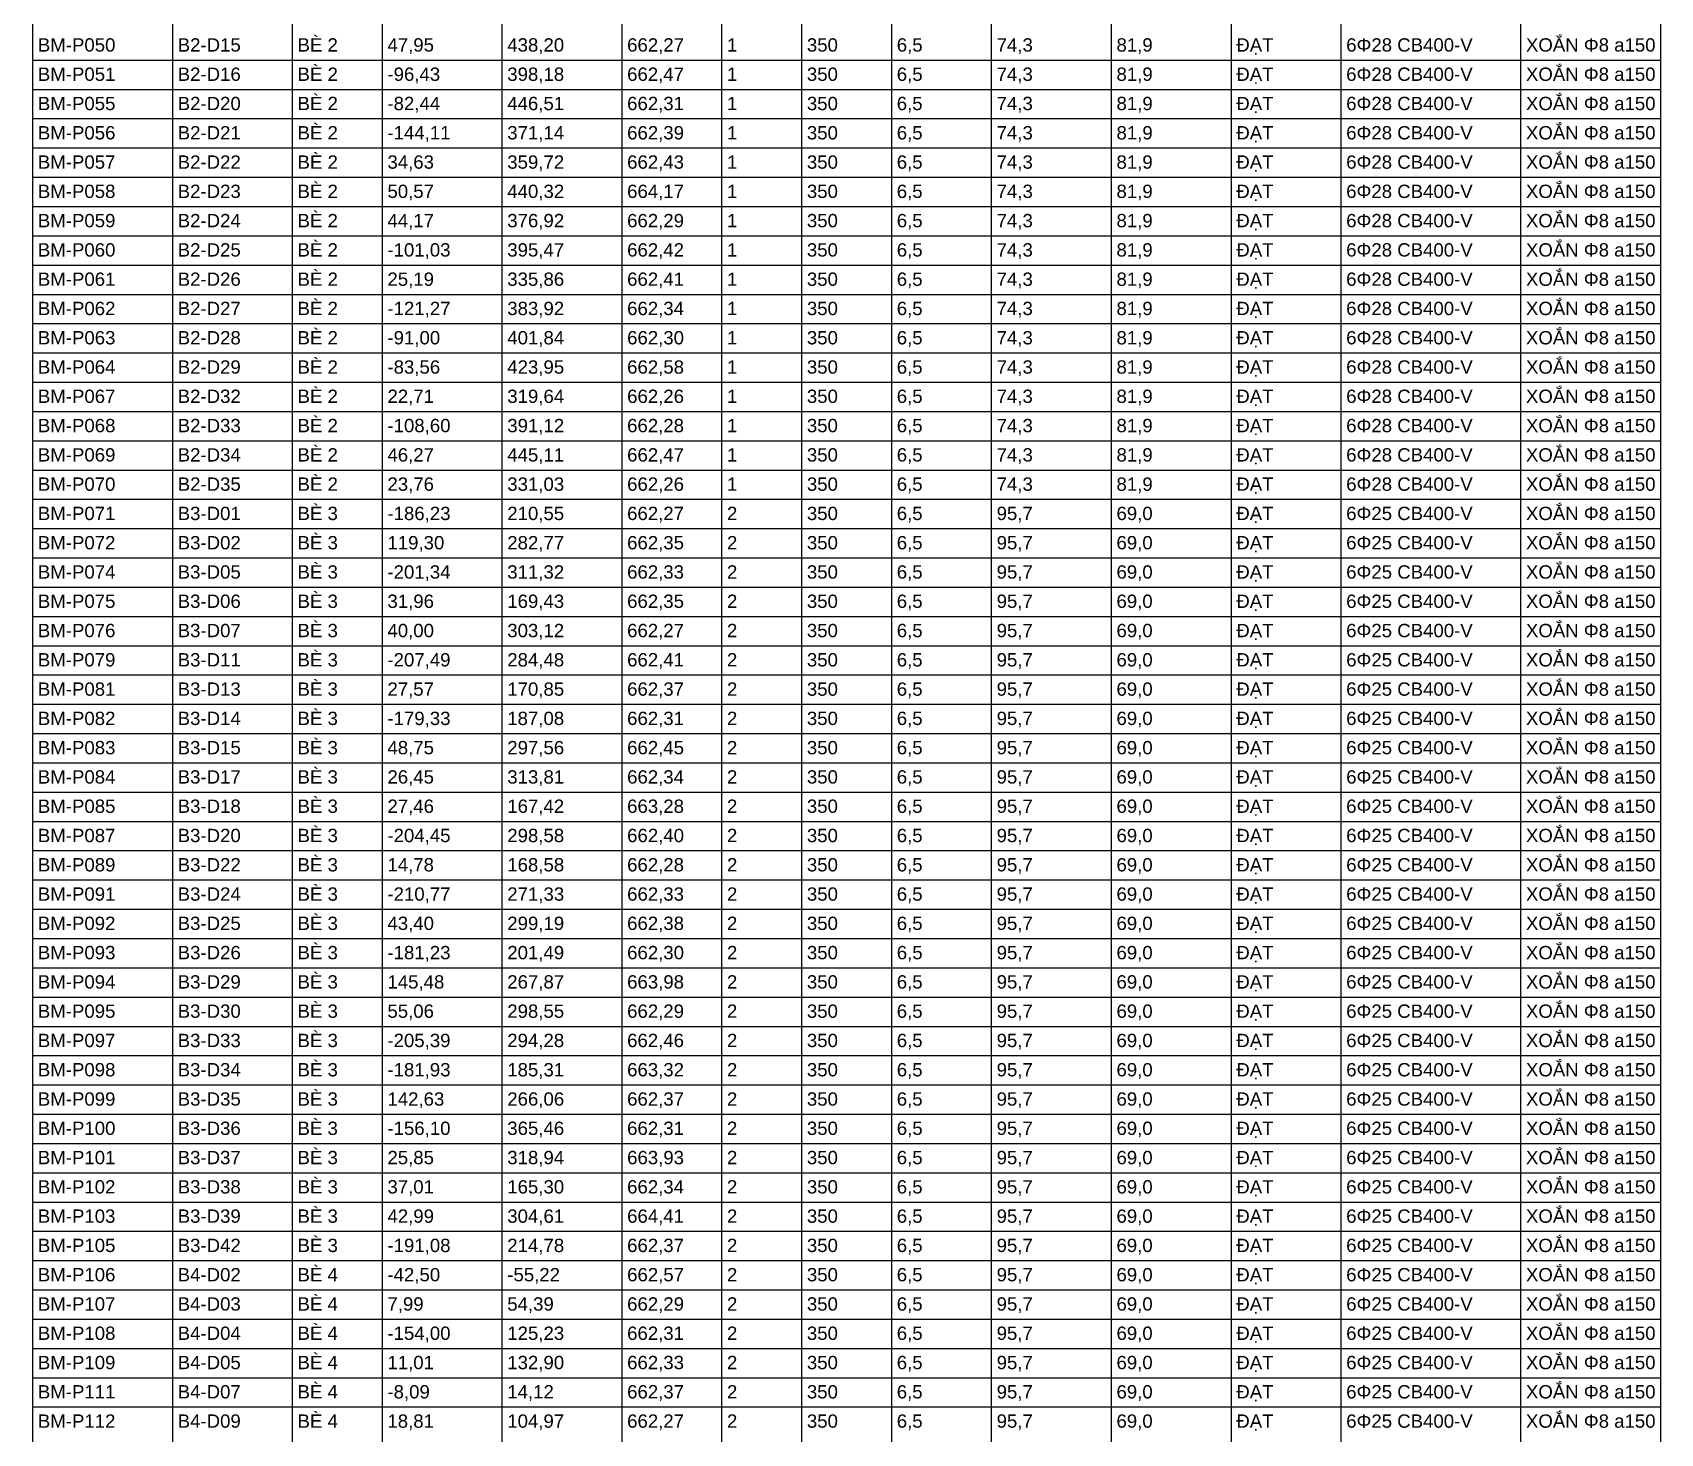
# Model space of a CAD drawing. Header units: metres. Extents: x -662 to 930, y -121 to 674.
# Drawn here: x 200.6 to 347.3, y 423.3 to 549.6 of the extents above; entities that cross this region are included whole.
import ezdxf

# ---------------------------------------------------------------- set-up
doc = ezdxf.new("R2010")
doc.units = ezdxf.units.M
doc.layers.add('07_BANG_THONG_KE_COC_BO', color=7, linetype='CONTINUOUS')
doc.styles.add('VN', font='arial.ttf')

msp = doc.modelspace()

# ---------------------------------------------------------------- linework, layer by layer
at = {"layer": '07_BANG_THONG_KE_COC_BO'}
for p, q in [((200.62, 660.628), (200.62, 172.228)), ((213.22, 660.628), (213.22, 172.228)), ((224.02, 660.628), (224.02, 172.228)), ((232.12, 660.628), (232.12, 172.228)), ((242.92, 660.628), (242.92, 172.228)), ((253.72, 660.628), (253.72, 172.228)), ((262.72, 660.628), (262.72, 172.228)), ((269.92, 660.628), (269.92, 172.228)), ((278.02, 660.628), (278.02, 172.228)), ((287.02, 660.628), (287.02, 172.228)), ((297.82, 660.628), (297.82, 172.228)), ((308.62, 660.628), (308.62, 172.228)), ((318.52, 660.628), (318.52, 172.228)), ((334.72, 660.628), (334.72, 172.228)), ((347.32, 660.628), (347.32, 172.228)), ((200.62, 547.108), (347.32, 547.108)), ((200.62, 544.468), (347.32, 544.468)), ((200.62, 541.828), (347.32, 541.828)), ((200.62, 539.188), (347.32, 539.188)), ((200.62, 536.548), (347.32, 536.548)), ((200.62, 533.908), (347.32, 533.908)), ((200.62, 531.268), (347.32, 531.268)), ((200.62, 528.628), (347.32, 528.628)), ((200.62, 525.988), (347.32, 525.988)), ((200.62, 523.348), (347.32, 523.348)), ((200.62, 520.708), (347.32, 520.708)), ((200.62, 518.068), (347.32, 518.068)), ((200.62, 515.428), (347.32, 515.428)), ((200.62, 512.788), (347.32, 512.788)), ((200.62, 510.148), (347.32, 510.148)), ((200.62, 507.508), (347.32, 507.508)), ((200.62, 504.868), (347.32, 504.868)), ((200.62, 502.228), (347.32, 502.228)), ((200.62, 499.588), (347.32, 499.588)), ((200.62, 496.948), (347.32, 496.948)), ((200.62, 494.308), (347.32, 494.308)), ((200.62, 491.668), (347.32, 491.668)), ((200.62, 489.028), (347.32, 489.028)), ((200.62, 486.388), (347.32, 486.388)), ((200.62, 483.748), (347.32, 483.748)), ((200.62, 481.108), (347.32, 481.108)), ((200.62, 478.468), (347.32, 478.468)), ((200.62, 475.828), (347.32, 475.828)), ((200.62, 473.188), (347.32, 473.188)), ((200.62, 470.548), (347.32, 470.548)), ((200.62, 467.908), (347.32, 467.908)), ((200.62, 465.268), (347.32, 465.268)), ((200.62, 462.628), (347.32, 462.628)), ((200.62, 459.988), (347.32, 459.988)), ((200.62, 457.348), (347.32, 457.348)), ((200.62, 454.708), (347.32, 454.708)), ((200.62, 452.068), (347.32, 452.068)), ((200.62, 449.428), (347.32, 449.428)), ((200.62, 446.788), (347.32, 446.788)), ((200.62, 444.148), (347.32, 444.148)), ((200.62, 441.508), (347.32, 441.508)), ((200.62, 438.868), (347.32, 438.868)), ((200.62, 436.228), (347.32, 436.228)), ((200.62, 433.588), (347.32, 433.588)), ((200.62, 430.948), (347.32, 430.948)), ((200.62, 428.308), (347.32, 428.308)), ((200.62, 425.668), (347.32, 425.668))]:
    msp.add_line(p, q, dxfattribs=at)

# ---------------------------------------------------------------- texts
at = {"layer": '07_BANG_THONG_KE_COC_BO', "style": 'VN'}
for s, p in [('BM-P050', (201.1, 547.876)), ('B2-D15', (213.7, 547.876)), ('BÈ 2', (224.5, 547.876)), ('47,95', (232.6, 547.876)), ('438,20', (243.4, 547.876)), ('662,27', (254.2, 547.876)), ('1', (263.2, 547.876)), ('350', (270.4, 547.876)), ('6,5', (278.5, 547.876)), ('74,3', (287.5, 547.876)), ('81,9', (298.3, 547.876)), ('ĐẠT', (309.1, 547.876)), ('6Φ28 CB400-V', (319, 547.876)), ('XOẮN Φ8 a150', (335.2, 547.876)), ('BM-P051', (201.1, 545.236)), ('B2-D16', (213.7, 545.236)), ('BÈ 2', (224.5, 545.236)), ('-96,43', (232.6, 545.236)), ('398,18', (243.4, 545.236)), ('662,47', (254.2, 545.236)), ('1', (263.2, 545.236)), ('350', (270.4, 545.236)), ('6,5', (278.5, 545.236)), ('74,3', (287.5, 545.236)), ('81,9', (298.3, 545.236)), ('ĐẠT', (309.1, 545.236)), ('6Φ28 CB400-V', (319, 545.236)), ('XOẮN Φ8 a150', (335.2, 545.236)), ('BM-P055', (201.1, 542.596)), ('B2-D20', (213.7, 542.596)), ('BÈ 2', (224.5, 542.596)), ('-82,44', (232.6, 542.596)), ('446,51', (243.4, 542.596)), ('662,31', (254.2, 542.596)), ('1', (263.2, 542.596)), ('350', (270.4, 542.596)), ('6,5', (278.5, 542.596)), ('74,3', (287.5, 542.596)), ('81,9', (298.3, 542.596)), ('ĐẠT', (309.1, 542.596)), ('6Φ28 CB400-V', (319, 542.596)), ('XOẮN Φ8 a150', (335.2, 542.596)), ('BÈ 2', (224.5, 539.956)), ('XOẮN Φ8 a150', (335.2, 539.956)), ('BM-P056', (201.1, 539.956)), ('B2-D21', (213.7, 539.956)), ('-144,11', (232.6, 539.956)), ('371,14', (243.4, 539.956)), ('662,39', (254.2, 539.956)), ('1', (263.2, 539.956)), ('350', (270.4, 539.956)), ('6,5', (278.5, 539.956)), ('74,3', (287.5, 539.956)), ('81,9', (298.3, 539.956)), ('ĐẠT', (309.1, 539.956)), ('6Φ28 CB400-V', (319, 539.956)), ('BM-P057', (201.1, 537.316)), ('B2-D22', (213.7, 537.316)), ('BÈ 2', (224.5, 537.316)), ('34,63', (232.6, 537.316)), ('359,72', (243.4, 537.316)), ('662,43', (254.2, 537.316)), ('1', (263.2, 537.316)), ('350', (270.4, 537.316)), ('6,5', (278.5, 537.316)), ('74,3', (287.5, 537.316)), ('81,9', (298.3, 537.316)), ('ĐẠT', (309.1, 537.316)), ('6Φ28 CB400-V', (319, 537.316)), ('XOẮN Φ8 a150', (335.2, 537.316)), ('BM-P058', (201.1, 534.676)), ('B2-D23', (213.7, 534.676)), ('BÈ 2', (224.5, 534.676)), ('50,57', (232.6, 534.676)), ('440,32', (243.4, 534.676)), ('664,17', (254.2, 534.676)), ('1', (263.2, 534.676)), ('350', (270.4, 534.676)), ('6,5', (278.5, 534.676)), ('74,3', (287.5, 534.676)), ('81,9', (298.3, 534.676)), ('ĐẠT', (309.1, 534.676)), ('6Φ28 CB400-V', (319, 534.676)), ('XOẮN Φ8 a150', (335.2, 534.676)), ('BM-P059', (201.1, 532.036)), ('B2-D24', (213.7, 532.036)), ('BÈ 2', (224.5, 532.036)), ('44,17', (232.6, 532.036)), ('376,92', (243.4, 532.036)), ('662,29', (254.2, 532.036)), ('1', (263.2, 532.036)), ('350', (270.4, 532.036)), ('6,5', (278.5, 532.036)), ('74,3', (287.5, 532.036)), ('81,9', (298.3, 532.036)), ('ĐẠT', (309.1, 532.036)), ('6Φ28 CB400-V', (319, 532.036)), ('XOẮN Φ8 a150', (335.2, 532.036)), ('BM-P060', (201.1, 529.396)), ('B2-D25', (213.7, 529.396)), ('BÈ 2', (224.5, 529.396)), ('-101,03', (232.6, 529.396)), ('395,47', (243.4, 529.396)), ('662,42', (254.2, 529.396)), ('1', (263.2, 529.396)), ('350', (270.4, 529.396)), ('6,5', (278.5, 529.396)), ('74,3', (287.5, 529.396)), ('81,9', (298.3, 529.396)), ('ĐẠT', (309.1, 529.396)), ('6Φ28 CB400-V', (319, 529.396)), ('XOẮN Φ8 a150', (335.2, 529.396)), ('BÈ 2', (224.5, 526.756)), ('XOẮN Φ8 a150', (335.2, 526.756)), ('BM-P061', (201.1, 526.756)), ('B2-D26', (213.7, 526.756)), ('25,19', (232.6, 526.756)), ('335,86', (243.4, 526.756)), ('662,41', (254.2, 526.756)), ('1', (263.2, 526.756)), ('350', (270.4, 526.756)), ('6,5', (278.5, 526.756)), ('74,3', (287.5, 526.756)), ('81,9', (298.3, 526.756)), ('ĐẠT', (309.1, 526.756)), ('6Φ28 CB400-V', (319, 526.756)), ('BM-P062', (201.1, 524.116)), ('B2-D27', (213.7, 524.116)), ('BÈ 2', (224.5, 524.116)), ('-121,27', (232.6, 524.116)), ('383,92', (243.4, 524.116)), ('662,34', (254.2, 524.116)), ('1', (263.2, 524.116)), ('350', (270.4, 524.116)), ('6,5', (278.5, 524.116)), ('74,3', (287.5, 524.116)), ('81,9', (298.3, 524.116)), ('ĐẠT', (309.1, 524.116)), ('6Φ28 CB400-V', (319, 524.116)), ('XOẮN Φ8 a150', (335.2, 524.116)), ('BM-P063', (201.1, 521.476)), ('B2-D28', (213.7, 521.476)), ('BÈ 2', (224.5, 521.476)), ('-91,00', (232.6, 521.476)), ('401,84', (243.4, 521.476)), ('662,30', (254.2, 521.476)), ('1', (263.2, 521.476)), ('350', (270.4, 521.476)), ('6,5', (278.5, 521.476)), ('74,3', (287.5, 521.476)), ('81,9', (298.3, 521.476)), ('ĐẠT', (309.1, 521.476)), ('6Φ28 CB400-V', (319, 521.476)), ('XOẮN Φ8 a150', (335.2, 521.476)), ('BM-P064', (201.1, 518.836)), ('B2-D29', (213.7, 518.836)), ('BÈ 2', (224.5, 518.836)), ('-83,56', (232.6, 518.836)), ('423,95', (243.4, 518.836)), ('662,58', (254.2, 518.836)), ('1', (263.2, 518.836)), ('350', (270.4, 518.836)), ('6,5', (278.5, 518.836)), ('74,3', (287.5, 518.836)), ('81,9', (298.3, 518.836)), ('ĐẠT', (309.1, 518.836)), ('6Φ28 CB400-V', (319, 518.836)), ('XOẮN Φ8 a150', (335.2, 518.836)), ('BM-P067', (201.1, 516.196)), ('B2-D32', (213.7, 516.196)), ('BÈ 2', (224.5, 516.196)), ('22,71', (232.6, 516.196)), ('319,64', (243.4, 516.196)), ('662,26', (254.2, 516.196)), ('1', (263.2, 516.196)), ('350', (270.4, 516.196)), ('6,5', (278.5, 516.196)), ('74,3', (287.5, 516.196)), ('81,9', (298.3, 516.196)), ('ĐẠT', (309.1, 516.196)), ('6Φ28 CB400-V', (319, 516.196)), ('XOẮN Φ8 a150', (335.2, 516.196)), ('BÈ 2', (224.5, 513.556)), ('XOẮN Φ8 a150', (335.2, 513.556)), ('BM-P068', (201.1, 513.556)), ('B2-D33', (213.7, 513.556)), ('-108,60', (232.6, 513.556)), ('391,12', (243.4, 513.556)), ('662,28', (254.2, 513.556)), ('1', (263.2, 513.556)), ('350', (270.4, 513.556)), ('6,5', (278.5, 513.556)), ('74,3', (287.5, 513.556)), ('81,9', (298.3, 513.556)), ('ĐẠT', (309.1, 513.556)), ('6Φ28 CB400-V', (319, 513.556)), ('BM-P069', (201.1, 510.916)), ('B2-D34', (213.7, 510.916)), ('BÈ 2', (224.5, 510.916)), ('46,27', (232.6, 510.916)), ('445,11', (243.4, 510.916)), ('662,47', (254.2, 510.916)), ('1', (263.2, 510.916)), ('350', (270.4, 510.916)), ('6,5', (278.5, 510.916)), ('74,3', (287.5, 510.916)), ('81,9', (298.3, 510.916)), ('ĐẠT', (309.1, 510.916)), ('6Φ28 CB400-V', (319, 510.916)), ('XOẮN Φ8 a150', (335.2, 510.916)), ('BM-P070', (201.1, 508.276)), ('B2-D35', (213.7, 508.276)), ('BÈ 2', (224.5, 508.276)), ('23,76', (232.6, 508.276)), ('331,03', (243.4, 508.276)), ('662,26', (254.2, 508.276)), ('1', (263.2, 508.276)), ('350', (270.4, 508.276)), ('6,5', (278.5, 508.276)), ('74,3', (287.5, 508.276)), ('81,9', (298.3, 508.276)), ('ĐẠT', (309.1, 508.276)), ('6Φ28 CB400-V', (319, 508.276)), ('XOẮN Φ8 a150', (335.2, 508.276)), ('BM-P071', (201.1, 505.636)), ('B3-D01', (213.7, 505.636)), ('BÈ 3', (224.5, 505.636)), ('-186,23', (232.6, 505.636)), ('210,55', (243.4, 505.636)), ('662,27', (254.2, 505.636)), ('2', (263.2, 505.636)), ('350', (270.4, 505.636)), ('6,5', (278.5, 505.636)), ('95,7', (287.5, 505.636)), ('69,0', (298.3, 505.636)), ('ĐẠT', (309.1, 505.636)), ('6Φ25 CB400-V', (319, 505.636)), ('XOẮN Φ8 a150', (335.2, 505.636)), ('BM-P072', (201.1, 502.996)), ('B3-D02', (213.7, 502.996)), ('BÈ 3', (224.5, 502.996)), ('119,30', (232.6, 502.996)), ('282,77', (243.4, 502.996)), ('662,35', (254.2, 502.996)), ('2', (263.2, 502.996)), ('350', (270.4, 502.996)), ('6,5', (278.5, 502.996)), ('95,7', (287.5, 502.996)), ('69,0', (298.3, 502.996)), ('ĐẠT', (309.1, 502.996)), ('6Φ25 CB400-V', (319, 502.996)), ('XOẮN Φ8 a150', (335.2, 502.996)), ('BÈ 3', (224.5, 500.356)), ('XOẮN Φ8 a150', (335.2, 500.356)), ('BM-P074', (201.1, 500.356)), ('B3-D05', (213.7, 500.356)), ('-201,34', (232.6, 500.356)), ('311,32', (243.4, 500.356)), ('662,33', (254.2, 500.356)), ('2', (263.2, 500.356)), ('350', (270.4, 500.356)), ('6,5', (278.5, 500.356)), ('95,7', (287.5, 500.356)), ('69,0', (298.3, 500.356)), ('ĐẠT', (309.1, 500.356)), ('6Φ25 CB400-V', (319, 500.356)), ('BM-P075', (201.1, 497.716)), ('B3-D06', (213.7, 497.716)), ('BÈ 3', (224.5, 497.716)), ('31,96', (232.6, 497.716)), ('169,43', (243.4, 497.716)), ('662,35', (254.2, 497.716)), ('2', (263.2, 497.716)), ('350', (270.4, 497.716)), ('6,5', (278.5, 497.716)), ('95,7', (287.5, 497.716)), ('69,0', (298.3, 497.716)), ('ĐẠT', (309.1, 497.716)), ('6Φ25 CB400-V', (319, 497.716)), ('XOẮN Φ8 a150', (335.2, 497.716)), ('BM-P076', (201.1, 495.076)), ('B3-D07', (213.7, 495.076)), ('BÈ 3', (224.5, 495.076)), ('40,00', (232.6, 495.076)), ('303,12', (243.4, 495.076)), ('662,27', (254.2, 495.076)), ('2', (263.2, 495.076)), ('350', (270.4, 495.076)), ('6,5', (278.5, 495.076)), ('95,7', (287.5, 495.076)), ('69,0', (298.3, 495.076)), ('ĐẠT', (309.1, 495.076)), ('6Φ25 CB400-V', (319, 495.076)), ('XOẮN Φ8 a150', (335.2, 495.076)), ('BM-P079', (201.1, 492.436)), ('B3-D11', (213.7, 492.436)), ('BÈ 3', (224.5, 492.436)), ('-207,49', (232.6, 492.436)), ('284,48', (243.4, 492.436)), ('662,41', (254.2, 492.436)), ('2', (263.2, 492.436)), ('350', (270.4, 492.436)), ('6,5', (278.5, 492.436)), ('95,7', (287.5, 492.436)), ('69,0', (298.3, 492.436)), ('ĐẠT', (309.1, 492.436)), ('6Φ25 CB400-V', (319, 492.436)), ('XOẮN Φ8 a150', (335.2, 492.436)), ('BM-P081', (201.1, 489.796)), ('B3-D13', (213.7, 489.796)), ('BÈ 3', (224.5, 489.796)), ('27,57', (232.6, 489.796)), ('170,85', (243.4, 489.796)), ('662,37', (254.2, 489.796)), ('2', (263.2, 489.796)), ('350', (270.4, 489.796)), ('6,5', (278.5, 489.796)), ('95,7', (287.5, 489.796)), ('69,0', (298.3, 489.796)), ('ĐẠT', (309.1, 489.796)), ('6Φ25 CB400-V', (319, 489.796)), ('XOẮN Φ8 a150', (335.2, 489.796)), ('BÈ 3', (224.5, 487.156)), ('XOẮN Φ8 a150', (335.2, 487.156)), ('BM-P082', (201.1, 487.156)), ('B3-D14', (213.7, 487.156)), ('-179,33', (232.6, 487.156)), ('187,08', (243.4, 487.156)), ('662,31', (254.2, 487.156)), ('2', (263.2, 487.156)), ('350', (270.4, 487.156)), ('6,5', (278.5, 487.156)), ('95,7', (287.5, 487.156)), ('69,0', (298.3, 487.156)), ('ĐẠT', (309.1, 487.156)), ('6Φ25 CB400-V', (319, 487.156)), ('BM-P083', (201.1, 484.516)), ('B3-D15', (213.7, 484.516)), ('BÈ 3', (224.5, 484.516)), ('48,75', (232.6, 484.516)), ('297,56', (243.4, 484.516)), ('662,45', (254.2, 484.516)), ('2', (263.2, 484.516)), ('350', (270.4, 484.516)), ('6,5', (278.5, 484.516)), ('95,7', (287.5, 484.516)), ('69,0', (298.3, 484.516)), ('ĐẠT', (309.1, 484.516)), ('6Φ25 CB400-V', (319, 484.516)), ('XOẮN Φ8 a150', (335.2, 484.516)), ('BM-P084', (201.1, 481.876)), ('B3-D17', (213.7, 481.876)), ('BÈ 3', (224.5, 481.876)), ('26,45', (232.6, 481.876)), ('313,81', (243.4, 481.876)), ('662,34', (254.2, 481.876)), ('2', (263.2, 481.876)), ('350', (270.4, 481.876)), ('6,5', (278.5, 481.876)), ('95,7', (287.5, 481.876)), ('69,0', (298.3, 481.876)), ('ĐẠT', (309.1, 481.876)), ('6Φ25 CB400-V', (319, 481.876)), ('XOẮN Φ8 a150', (335.2, 481.876)), ('BM-P085', (201.1, 479.236)), ('B3-D18', (213.7, 479.236)), ('BÈ 3', (224.5, 479.236)), ('27,46', (232.6, 479.236)), ('167,42', (243.4, 479.236)), ('663,28', (254.2, 479.236)), ('2', (263.2, 479.236)), ('350', (270.4, 479.236)), ('6,5', (278.5, 479.236)), ('95,7', (287.5, 479.236)), ('69,0', (298.3, 479.236)), ('ĐẠT', (309.1, 479.236)), ('6Φ25 CB400-V', (319, 479.236)), ('XOẮN Φ8 a150', (335.2, 479.236)), ('BM-P087', (201.1, 476.596)), ('B3-D20', (213.7, 476.596)), ('BÈ 3', (224.5, 476.596)), ('-204,45', (232.6, 476.596)), ('298,58', (243.4, 476.596)), ('662,40', (254.2, 476.596)), ('2', (263.2, 476.596)), ('350', (270.4, 476.596)), ('6,5', (278.5, 476.596)), ('95,7', (287.5, 476.596)), ('69,0', (298.3, 476.596)), ('ĐẠT', (309.1, 476.596)), ('6Φ25 CB400-V', (319, 476.596)), ('XOẮN Φ8 a150', (335.2, 476.596)), ('BÈ 3', (224.5, 473.956)), ('XOẮN Φ8 a150', (335.2, 473.956)), ('BM-P089', (201.1, 473.956)), ('B3-D22', (213.7, 473.956)), ('14,78', (232.6, 473.956)), ('168,58', (243.4, 473.956)), ('662,28', (254.2, 473.956)), ('2', (263.2, 473.956)), ('350', (270.4, 473.956)), ('6,5', (278.5, 473.956)), ('95,7', (287.5, 473.956)), ('69,0', (298.3, 473.956)), ('ĐẠT', (309.1, 473.956)), ('6Φ25 CB400-V', (319, 473.956)), ('BM-P091', (201.1, 471.316)), ('B3-D24', (213.7, 471.316)), ('BÈ 3', (224.5, 471.316)), ('-210,77', (232.6, 471.316)), ('271,33', (243.4, 471.316)), ('662,33', (254.2, 471.316)), ('2', (263.2, 471.316)), ('350', (270.4, 471.316)), ('6,5', (278.5, 471.316)), ('95,7', (287.5, 471.316)), ('69,0', (298.3, 471.316)), ('ĐẠT', (309.1, 471.316)), ('6Φ25 CB400-V', (319, 471.316)), ('XOẮN Φ8 a150', (335.2, 471.316)), ('BM-P092', (201.1, 468.676)), ('B3-D25', (213.7, 468.676)), ('BÈ 3', (224.5, 468.676)), ('43,40', (232.6, 468.676)), ('299,19', (243.4, 468.676)), ('662,38', (254.2, 468.676)), ('2', (263.2, 468.676)), ('350', (270.4, 468.676)), ('6,5', (278.5, 468.676)), ('95,7', (287.5, 468.676)), ('69,0', (298.3, 468.676)), ('ĐẠT', (309.1, 468.676)), ('6Φ25 CB400-V', (319, 468.676)), ('XOẮN Φ8 a150', (335.2, 468.676)), ('BM-P093', (201.1, 466.036)), ('B3-D26', (213.7, 466.036)), ('BÈ 3', (224.5, 466.036)), ('-181,23', (232.6, 466.036)), ('201,49', (243.4, 466.036)), ('662,30', (254.2, 466.036)), ('2', (263.2, 466.036)), ('350', (270.4, 466.036)), ('6,5', (278.5, 466.036)), ('95,7', (287.5, 466.036)), ('69,0', (298.3, 466.036)), ('ĐẠT', (309.1, 466.036)), ('6Φ25 CB400-V', (319, 466.036)), ('XOẮN Φ8 a150', (335.2, 466.036)), ('BM-P094', (201.1, 463.396)), ('B3-D29', (213.7, 463.396)), ('BÈ 3', (224.5, 463.396)), ('145,48', (232.6, 463.396)), ('267,87', (243.4, 463.396)), ('663,98', (254.2, 463.396)), ('2', (263.2, 463.396)), ('350', (270.4, 463.396)), ('6,5', (278.5, 463.396)), ('95,7', (287.5, 463.396)), ('69,0', (298.3, 463.396)), ('ĐẠT', (309.1, 463.396)), ('6Φ25 CB400-V', (319, 463.396)), ('XOẮN Φ8 a150', (335.2, 463.396)), ('BÈ 3', (224.5, 460.756)), ('XOẮN Φ8 a150', (335.2, 460.756)), ('BM-P095', (201.1, 460.756)), ('B3-D30', (213.7, 460.756)), ('55,06', (232.6, 460.756)), ('298,55', (243.4, 460.756)), ('662,29', (254.2, 460.756)), ('2', (263.2, 460.756)), ('350', (270.4, 460.756)), ('6,5', (278.5, 460.756)), ('95,7', (287.5, 460.756)), ('69,0', (298.3, 460.756)), ('ĐẠT', (309.1, 460.756)), ('6Φ25 CB400-V', (319, 460.756)), ('BM-P097', (201.1, 458.116)), ('B3-D33', (213.7, 458.116)), ('BÈ 3', (224.5, 458.116)), ('-205,39', (232.6, 458.116)), ('294,28', (243.4, 458.116)), ('662,46', (254.2, 458.116)), ('2', (263.2, 458.116)), ('350', (270.4, 458.116)), ('6,5', (278.5, 458.116)), ('95,7', (287.5, 458.116)), ('69,0', (298.3, 458.116)), ('ĐẠT', (309.1, 458.116)), ('6Φ25 CB400-V', (319, 458.116)), ('XOẮN Φ8 a150', (335.2, 458.116)), ('BM-P098', (201.1, 455.476)), ('B3-D34', (213.7, 455.476)), ('BÈ 3', (224.5, 455.476)), ('-181,93', (232.6, 455.476)), ('185,31', (243.4, 455.476)), ('663,32', (254.2, 455.476)), ('2', (263.2, 455.476)), ('350', (270.4, 455.476)), ('6,5', (278.5, 455.476)), ('95,7', (287.5, 455.476)), ('69,0', (298.3, 455.476)), ('ĐẠT', (309.1, 455.476)), ('6Φ25 CB400-V', (319, 455.476)), ('XOẮN Φ8 a150', (335.2, 455.476)), ('BM-P099', (201.1, 452.836)), ('B3-D35', (213.7, 452.836)), ('BÈ 3', (224.5, 452.836)), ('142,63', (232.6, 452.836)), ('266,06', (243.4, 452.836)), ('662,37', (254.2, 452.836)), ('2', (263.2, 452.836)), ('350', (270.4, 452.836)), ('6,5', (278.5, 452.836)), ('95,7', (287.5, 452.836)), ('69,0', (298.3, 452.836)), ('ĐẠT', (309.1, 452.836)), ('6Φ25 CB400-V', (319, 452.836)), ('XOẮN Φ8 a150', (335.2, 452.836)), ('BM-P100', (201.1, 450.196)), ('B3-D36', (213.7, 450.196)), ('BÈ 3', (224.5, 450.196)), ('-156,10', (232.6, 450.196)), ('365,46', (243.4, 450.196)), ('662,31', (254.2, 450.196)), ('2', (263.2, 450.196)), ('350', (270.4, 450.196)), ('6,5', (278.5, 450.196)), ('95,7', (287.5, 450.196)), ('69,0', (298.3, 450.196)), ('ĐẠT', (309.1, 450.196)), ('6Φ25 CB400-V', (319, 450.196)), ('XOẮN Φ8 a150', (335.2, 450.196)), ('BÈ 3', (224.5, 447.556)), ('XOẮN Φ8 a150', (335.2, 447.556)), ('BM-P101', (201.1, 447.556)), ('B3-D37', (213.7, 447.556)), ('25,85', (232.6, 447.556)), ('318,94', (243.4, 447.556)), ('663,93', (254.2, 447.556)), ('2', (263.2, 447.556)), ('350', (270.4, 447.556)), ('6,5', (278.5, 447.556)), ('95,7', (287.5, 447.556)), ('69,0', (298.3, 447.556)), ('ĐẠT', (309.1, 447.556)), ('6Φ25 CB400-V', (319, 447.556)), ('BM-P102', (201.1, 444.916)), ('B3-D38', (213.7, 444.916)), ('BÈ 3', (224.5, 444.916)), ('37,01', (232.6, 444.916)), ('165,30', (243.4, 444.916)), ('662,34', (254.2, 444.916)), ('2', (263.2, 444.916)), ('350', (270.4, 444.916)), ('6,5', (278.5, 444.916)), ('95,7', (287.5, 444.916)), ('69,0', (298.3, 444.916)), ('ĐẠT', (309.1, 444.916)), ('6Φ25 CB400-V', (319, 444.916)), ('XOẮN Φ8 a150', (335.2, 444.916)), ('BM-P103', (201.1, 442.276)), ('B3-D39', (213.7, 442.276)), ('BÈ 3', (224.5, 442.276)), ('42,99', (232.6, 442.276)), ('304,61', (243.4, 442.276)), ('664,41', (254.2, 442.276)), ('2', (263.2, 442.276)), ('350', (270.4, 442.276)), ('6,5', (278.5, 442.276)), ('95,7', (287.5, 442.276)), ('69,0', (298.3, 442.276)), ('ĐẠT', (309.1, 442.276)), ('6Φ25 CB400-V', (319, 442.276)), ('XOẮN Φ8 a150', (335.2, 442.276)), ('BM-P105', (201.1, 439.636)), ('B3-D42', (213.7, 439.636)), ('BÈ 3', (224.5, 439.636)), ('-191,08', (232.6, 439.636)), ('214,78', (243.4, 439.636)), ('662,37', (254.2, 439.636)), ('2', (263.2, 439.636)), ('350', (270.4, 439.636)), ('6,5', (278.5, 439.636)), ('95,7', (287.5, 439.636)), ('69,0', (298.3, 439.636)), ('ĐẠT', (309.1, 439.636)), ('6Φ25 CB400-V', (319, 439.636)), ('XOẮN Φ8 a150', (335.2, 439.636)), ('BM-P106', (201.1, 436.996)), ('B4-D02', (213.7, 436.996)), ('BÈ 4', (224.5, 436.996)), ('-42,50', (232.6, 436.996)), ('-55,22', (243.4, 436.996)), ('662,57', (254.2, 436.996)), ('2', (263.2, 436.996)), ('350', (270.4, 436.996)), ('6,5', (278.5, 436.996)), ('95,7', (287.5, 436.996)), ('69,0', (298.3, 436.996)), ('ĐẠT', (309.1, 436.996)), ('6Φ25 CB400-V', (319, 436.996)), ('XOẮN Φ8 a150', (335.2, 436.996)), ('BÈ 4', (224.5, 434.356)), ('XOẮN Φ8 a150', (335.2, 434.356)), ('BM-P107', (201.1, 434.356)), ('B4-D03', (213.7, 434.356)), ('7,99', (232.6, 434.356)), ('54,39', (243.4, 434.356)), ('662,29', (254.2, 434.356)), ('2', (263.2, 434.356)), ('350', (270.4, 434.356)), ('6,5', (278.5, 434.356)), ('95,7', (287.5, 434.356)), ('69,0', (298.3, 434.356)), ('ĐẠT', (309.1, 434.356)), ('6Φ25 CB400-V', (319, 434.356)), ('BM-P108', (201.1, 431.716)), ('B4-D04', (213.7, 431.716)), ('BÈ 4', (224.5, 431.716)), ('-154,00', (232.6, 431.716)), ('125,23', (243.4, 431.716)), ('662,31', (254.2, 431.716)), ('2', (263.2, 431.716)), ('350', (270.4, 431.716)), ('6,5', (278.5, 431.716)), ('95,7', (287.5, 431.716)), ('69,0', (298.3, 431.716)), ('ĐẠT', (309.1, 431.716)), ('6Φ25 CB400-V', (319, 431.716)), ('XOẮN Φ8 a150', (335.2, 431.716)), ('BM-P109', (201.1, 429.076)), ('B4-D05', (213.7, 429.076)), ('BÈ 4', (224.5, 429.076)), ('11,01', (232.6, 429.076)), ('132,90', (243.4, 429.076)), ('662,33', (254.2, 429.076)), ('2', (263.2, 429.076)), ('350', (270.4, 429.076)), ('6,5', (278.5, 429.076)), ('95,7', (287.5, 429.076)), ('69,0', (298.3, 429.076)), ('ĐẠT', (309.1, 429.076)), ('6Φ25 CB400-V', (319, 429.076)), ('XOẮN Φ8 a150', (335.2, 429.076)), ('BM-P111', (201.1, 426.436)), ('B4-D07', (213.7, 426.436)), ('BÈ 4', (224.5, 426.436)), ('-8,09', (232.6, 426.436)), ('14,12', (243.4, 426.436)), ('662,37', (254.2, 426.436)), ('2', (263.2, 426.436)), ('350', (270.4, 426.436)), ('6,5', (278.5, 426.436)), ('95,7', (287.5, 426.436)), ('69,0', (298.3, 426.436)), ('ĐẠT', (309.1, 426.436)), ('6Φ25 CB400-V', (319, 426.436)), ('XOẮN Φ8 a150', (335.2, 426.436)), ('BM-P112', (201.1, 423.796)), ('B4-D09', (213.7, 423.796)), ('BÈ 4', (224.5, 423.796)), ('18,81', (232.6, 423.796)), ('104,97', (243.4, 423.796)), ('662,27', (254.2, 423.796)), ('2', (263.2, 423.796)), ('350', (270.4, 423.796)), ('6,5', (278.5, 423.796)), ('95,7', (287.5, 423.796)), ('69,0', (298.3, 423.796)), ('ĐẠT', (309.1, 423.796)), ('6Φ25 CB400-V', (319, 423.796)), ('XOẮN Φ8 a150', (335.2, 423.796))]:
    msp.add_text(s, height=1.2, dxfattribs=at).set_placement(p)

doc.saveas('drawing.dxf')
